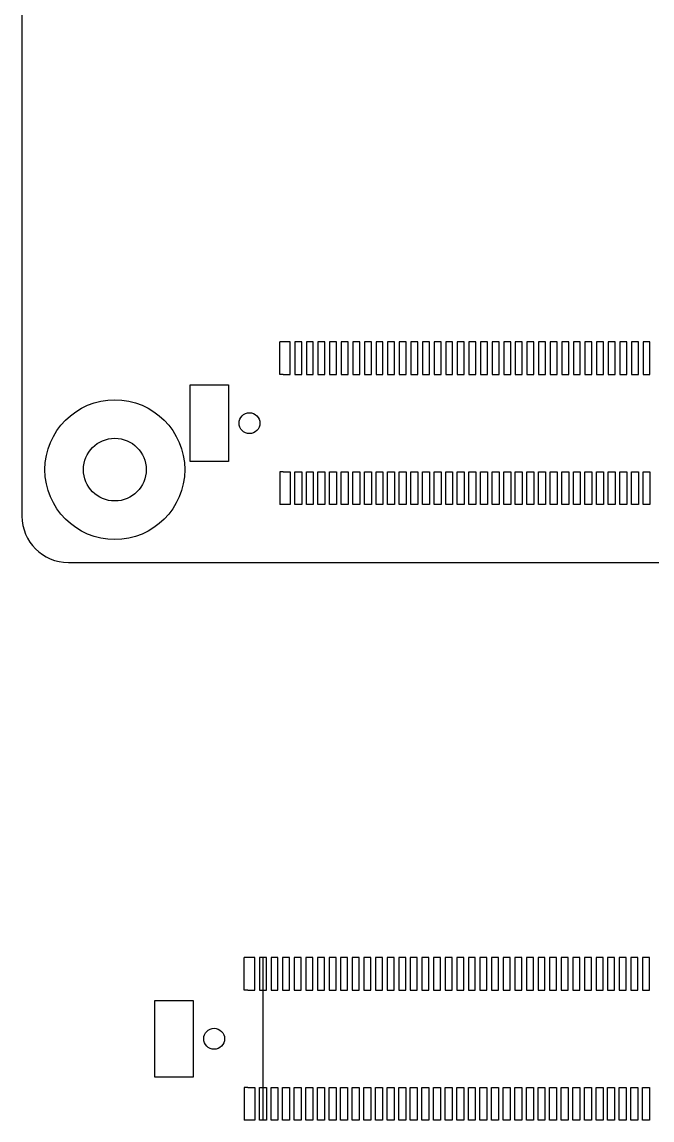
# Model space of a CAD drawing. Header units: millimetres. Extents: x 0 to 895, y 0 to 297.
# Drawn here: x 483.71 to 510.85, y 70.91 to 118.21 of the extents above; entities that cross this region are included whole.
import ezdxf

# ---------------------------------------------------------------- set-up
doc = ezdxf.new("R2010")
doc.units = ezdxf.units.MM

msp = doc.modelspace()

# ---------------------------------------------------------------- linework, layer by layer
at = {"color": 7, "linetype": 'Continuous', "lineweight": 25}
for p, q in [((483.708, 147.925), (483.708, 96.925)), ((485.708, 94.925), (565.708, 94.925))]:
    msp.add_line(p, q, dxfattribs=at)
for p, q in [((494.958, 104.425), (494.808, 104.425)), ((494.808, 103.025), (494.808, 104.425)), ((495.258, 104.425), (494.958, 104.425)), ((495.258, 103.025), (495.258, 104.425)), ((495.758, 104.425), (495.458, 104.425)), ((495.458, 104.425), (495.458, 103.025)), ((495.758, 103.025), (495.758, 104.425)), ((496.258, 104.425), (495.958, 104.425)), ((495.958, 104.425), (495.958, 103.025)), ((496.258, 103.025), (496.258, 104.425)), ((496.758, 104.425), (496.458, 104.425)), ((496.458, 104.425), (496.458, 103.025)), ((496.758, 103.025), (496.758, 104.425)), ((497.258, 104.425), (496.958, 104.425)), ((496.958, 104.425), (496.958, 103.025)), ((497.258, 103.025), (497.258, 104.425)), ((497.758, 104.425), (497.458, 104.425)), ((497.458, 104.425), (497.458, 103.025)), ((497.758, 103.025), (497.758, 104.425)), ((498.258, 104.425), (497.958, 104.425)), ((497.958, 104.425), (497.958, 103.025)), ((498.258, 103.025), (498.258, 104.425)), ((498.758, 104.425), (498.458, 104.425)), ((498.458, 104.425), (498.458, 103.025)), ((498.758, 103.025), (498.758, 104.425)), ((499.258, 104.425), (498.958, 104.425)), ((498.958, 104.425), (498.958, 103.025)), ((499.258, 103.025), (499.258, 104.425)), ((499.758, 104.425), (499.458, 104.425)), ((499.458, 104.425), (499.458, 103.025)), ((499.758, 103.025), (499.758, 104.425)), ((500.258, 104.425), (499.958, 104.425)), ((499.958, 104.425), (499.958, 103.025)), ((500.258, 103.025), (500.258, 104.425)), ((500.758, 104.425), (500.458, 104.425)), ((500.458, 104.425), (500.458, 103.025)), ((500.758, 103.025), (500.758, 104.425)), ((501.258, 104.425), (500.958, 104.425)), ((500.958, 104.425), (500.958, 103.025)), ((501.258, 103.025), (501.258, 104.425)), ((501.758, 104.425), (501.458, 104.425)), ((501.458, 104.425), (501.458, 103.025)), ((501.758, 103.025), (501.758, 104.425)), ((502.258, 104.425), (501.958, 104.425)), ((501.958, 104.425), (501.958, 103.025)), ((502.258, 103.025), (502.258, 104.425)), ((502.758, 104.425), (502.458, 104.425)), ((502.458, 104.425), (502.458, 103.025)), ((502.758, 103.025), (502.758, 104.425)), ((503.258, 104.425), (502.958, 104.425)), ((502.958, 104.425), (502.958, 103.025)), ((503.258, 103.025), (503.258, 104.425)), ((503.758, 104.425), (503.458, 104.425)), ((503.458, 104.425), (503.458, 103.025)), ((503.758, 103.025), (503.758, 104.425)), ((504.258, 104.425), (503.958, 104.425)), ((503.958, 104.425), (503.958, 103.025)), ((504.258, 103.025), (504.258, 104.425)), ((504.758, 104.425), (504.458, 104.425)), ((504.458, 104.425), (504.458, 103.025)), ((504.758, 103.025), (504.758, 104.425)), ((505.258, 104.425), (504.958, 104.425)), ((504.958, 104.425), (504.958, 103.025)), ((505.258, 103.025), (505.258, 104.425)), ((505.758, 104.425), (505.458, 104.425)), ((505.458, 104.425), (505.458, 103.025)), ((505.758, 103.025), (505.758, 104.425)), ((506.258, 104.425), (505.958, 104.425)), ((505.958, 104.425), (505.958, 103.025)), ((506.258, 103.025), (506.258, 104.425)), ((506.758, 104.425), (506.458, 104.425)), ((506.458, 104.425), (506.458, 103.025)), ((506.758, 103.025), (506.758, 104.425)), ((507.258, 104.425), (506.958, 104.425)), ((506.958, 104.425), (506.958, 103.025)), ((507.258, 103.025), (507.258, 104.425)), ((507.758, 104.425), (507.458, 104.425)), ((507.458, 104.425), (507.458, 103.025)), ((507.758, 103.025), (507.758, 104.425)), ((508.258, 104.425), (507.958, 104.425)), ((507.958, 104.425), (507.958, 103.025)), ((508.258, 103.025), (508.258, 104.425)), ((508.758, 104.425), (508.458, 104.425)), ((508.458, 104.425), (508.458, 103.025)), ((508.758, 103.025), (508.758, 104.425)), ((509.258, 104.425), (508.958, 104.425)), ((508.958, 104.425), (508.958, 103.025)), ((509.258, 103.025), (509.258, 104.425)), ((509.758, 104.425), (509.458, 104.425)), ((509.458, 104.425), (509.458, 103.025)), ((509.758, 103.025), (509.758, 104.425)), ((510.258, 104.425), (509.958, 104.425)), ((509.958, 104.425), (509.958, 103.025)), ((510.258, 103.025), (510.258, 104.425)), ((510.758, 104.425), (510.458, 104.425)), ((510.458, 104.425), (510.458, 103.025)), ((510.758, 103.025), (510.758, 104.425)), ((494.958, 103.025), (494.808, 103.025)), ((494.958, 103.025), (495.258, 103.025)), ((495.458, 103.025), (495.758, 103.025)), ((495.958, 103.025), (496.258, 103.025)), ((496.458, 103.025), (496.758, 103.025)), ((496.958, 103.025), (497.258, 103.025)), ((497.458, 103.025), (497.758, 103.025)), ((497.958, 103.025), (498.258, 103.025)), ((498.458, 103.025), (498.758, 103.025)), ((498.958, 103.025), (499.258, 103.025)), ((499.458, 103.025), (499.758, 103.025)), ((499.958, 103.025), (500.258, 103.025)), ((500.458, 103.025), (500.758, 103.025)), ((500.958, 103.025), (501.258, 103.025)), ((501.458, 103.025), (501.758, 103.025)), ((501.958, 103.025), (502.258, 103.025)), ((502.458, 103.025), (502.758, 103.025)), ((502.958, 103.025), (503.258, 103.025)), ((503.458, 103.025), (503.758, 103.025)), ((503.958, 103.025), (504.258, 103.025)), ((504.458, 103.025), (504.758, 103.025)), ((504.958, 103.025), (505.258, 103.025)), ((505.458, 103.025), (505.758, 103.025)), ((505.958, 103.025), (506.258, 103.025)), ((506.458, 103.025), (506.758, 103.025)), ((506.958, 103.025), (507.258, 103.025)), ((507.458, 103.025), (507.758, 103.025)), ((507.958, 103.025), (508.258, 103.025)), ((508.458, 103.025), (508.758, 103.025)), ((508.958, 103.025), (509.258, 103.025)), ((509.458, 103.025), (509.758, 103.025)), ((509.958, 103.025), (510.258, 103.025)), ((510.458, 103.025), (510.758, 103.025)), ((490.958, 99.275), (490.958, 102.575)), ((490.958, 102.575), (492.608, 102.575)), ((492.608, 102.575), (492.608, 99.275)), ((492.608, 99.275), (490.958, 99.275)), ((494.958, 98.825), (494.808, 98.825)), ((494.808, 98.825), (494.808, 97.425)), ((494.958, 98.825), (495.258, 98.825)), ((495.258, 98.825), (495.258, 97.425)), ((495.458, 97.425), (495.458, 98.825)), ((495.458, 98.825), (495.758, 98.825)), ((495.758, 98.825), (495.758, 97.425)), ((495.958, 97.425), (495.958, 98.825)), ((495.958, 98.825), (496.258, 98.825)), ((496.258, 98.825), (496.258, 97.425)), ((496.458, 97.425), (496.458, 98.825)), ((496.458, 98.825), (496.758, 98.825)), ((496.758, 98.825), (496.758, 97.425)), ((496.958, 97.425), (496.958, 98.825)), ((496.958, 98.825), (497.258, 98.825)), ((497.258, 98.825), (497.258, 97.425)), ((497.458, 97.425), (497.458, 98.825)), ((497.458, 98.825), (497.758, 98.825)), ((497.758, 98.825), (497.758, 97.425)), ((497.958, 97.425), (497.958, 98.825)), ((497.958, 98.825), (498.258, 98.825)), ((498.258, 98.825), (498.258, 97.425)), ((498.458, 97.425), (498.458, 98.825)), ((498.458, 98.825), (498.758, 98.825)), ((498.758, 98.825), (498.758, 97.425)), ((498.958, 97.425), (498.958, 98.825)), ((498.958, 98.825), (499.258, 98.825)), ((499.258, 98.825), (499.258, 97.425)), ((499.458, 97.425), (499.458, 98.825)), ((499.458, 98.825), (499.758, 98.825)), ((499.758, 98.825), (499.758, 97.425)), ((499.958, 97.425), (499.958, 98.825)), ((499.958, 98.825), (500.258, 98.825)), ((500.258, 98.825), (500.258, 97.425)), ((500.458, 97.425), (500.458, 98.825)), ((500.458, 98.825), (500.758, 98.825)), ((500.758, 98.825), (500.758, 97.425)), ((500.958, 97.425), (500.958, 98.825)), ((500.958, 98.825), (501.258, 98.825)), ((501.258, 98.825), (501.258, 97.425)), ((501.458, 97.425), (501.458, 98.825)), ((501.458, 98.825), (501.758, 98.825)), ((501.758, 98.825), (501.758, 97.425)), ((501.958, 97.425), (501.958, 98.825)), ((501.958, 98.825), (502.258, 98.825)), ((502.258, 98.825), (502.258, 97.425)), ((502.458, 97.425), (502.458, 98.825)), ((502.458, 98.825), (502.758, 98.825)), ((502.758, 98.825), (502.758, 97.425)), ((502.958, 97.425), (502.958, 98.825)), ((502.958, 98.825), (503.258, 98.825)), ((503.258, 98.825), (503.258, 97.425)), ((503.458, 97.425), (503.458, 98.825)), ((503.458, 98.825), (503.758, 98.825)), ((503.758, 98.825), (503.758, 97.425)), ((503.958, 97.425), (503.958, 98.825)), ((503.958, 98.825), (504.258, 98.825)), ((504.258, 98.825), (504.258, 97.425)), ((504.458, 97.425), (504.458, 98.825)), ((504.458, 98.825), (504.758, 98.825)), ((504.758, 98.825), (504.758, 97.425)), ((504.958, 97.425), (504.958, 98.825)), ((504.958, 98.825), (505.258, 98.825)), ((505.258, 98.825), (505.258, 97.425)), ((505.458, 97.425), (505.458, 98.825)), ((505.458, 98.825), (505.758, 98.825)), ((505.758, 98.825), (505.758, 97.425)), ((505.958, 97.425), (505.958, 98.825)), ((505.958, 98.825), (506.258, 98.825)), ((506.258, 98.825), (506.258, 97.425)), ((506.458, 97.425), (506.458, 98.825)), ((506.458, 98.825), (506.758, 98.825)), ((506.758, 98.825), (506.758, 97.425)), ((506.958, 97.425), (506.958, 98.825)), ((506.958, 98.825), (507.258, 98.825)), ((507.258, 98.825), (507.258, 97.425)), ((507.458, 97.425), (507.458, 98.825)), ((507.458, 98.825), (507.758, 98.825)), ((507.758, 98.825), (507.758, 97.425)), ((507.958, 97.425), (507.958, 98.825)), ((507.958, 98.825), (508.258, 98.825)), ((508.258, 98.825), (508.258, 97.425)), ((508.458, 97.425), (508.458, 98.825)), ((508.458, 98.825), (508.758, 98.825)), ((508.758, 98.825), (508.758, 97.425)), ((508.958, 97.425), (508.958, 98.825)), ((508.958, 98.825), (509.258, 98.825)), ((509.258, 98.825), (509.258, 97.425)), ((509.458, 97.425), (509.458, 98.825)), ((509.458, 98.825), (509.758, 98.825)), ((509.758, 98.825), (509.758, 97.425)), ((509.958, 97.425), (509.958, 98.825)), ((509.958, 98.825), (510.258, 98.825)), ((510.258, 98.825), (510.258, 97.425)), ((510.458, 97.425), (510.458, 98.825)), ((510.458, 98.825), (510.758, 98.825)), ((510.758, 98.825), (510.758, 97.425)), ((494.958, 97.425), (494.808, 97.425)), ((495.258, 97.425), (494.958, 97.425)), ((495.758, 97.425), (495.458, 97.425)), ((496.258, 97.425), (495.958, 97.425)), ((496.758, 97.425), (496.458, 97.425)), ((497.258, 97.425), (496.958, 97.425)), ((497.758, 97.425), (497.458, 97.425)), ((498.258, 97.425), (497.958, 97.425)), ((498.758, 97.425), (498.458, 97.425)), ((499.258, 97.425), (498.958, 97.425)), ((499.758, 97.425), (499.458, 97.425)), ((500.258, 97.425), (499.958, 97.425)), ((500.758, 97.425), (500.458, 97.425)), ((501.258, 97.425), (500.958, 97.425)), ((501.758, 97.425), (501.458, 97.425)), ((502.258, 97.425), (501.958, 97.425)), ((502.758, 97.425), (502.458, 97.425)), ((503.258, 97.425), (502.958, 97.425)), ((503.758, 97.425), (503.458, 97.425)), ((504.258, 97.425), (503.958, 97.425)), ((504.758, 97.425), (504.458, 97.425)), ((505.258, 97.425), (504.958, 97.425)), ((505.758, 97.425), (505.458, 97.425)), ((506.258, 97.425), (505.958, 97.425)), ((506.758, 97.425), (506.458, 97.425)), ((507.258, 97.425), (506.958, 97.425)), ((507.758, 97.425), (507.458, 97.425)), ((508.258, 97.425), (507.958, 97.425)), ((508.758, 97.425), (508.458, 97.425)), ((509.258, 97.425), (508.958, 97.425)), ((509.758, 97.425), (509.458, 97.425)), ((510.258, 97.425), (509.958, 97.425)), ((510.758, 97.425), (510.458, 97.425)), ((493.435, 77.914), (493.285, 77.914)), ((493.285, 76.514), (493.285, 77.914)), ((493.735, 77.914), (493.435, 77.914)), ((493.735, 76.514), (493.735, 77.914)), ((494.235, 77.914), (493.935, 77.914)), ((493.935, 77.914), (493.935, 76.514)), ((494.085, 77.914), (494.085, 70.914)), ((494.235, 76.514), (494.235, 77.914)), ((494.735, 77.914), (494.435, 77.914)), ((494.435, 77.914), (494.435, 76.514)), ((494.735, 76.514), (494.735, 77.914)), ((495.235, 77.914), (494.935, 77.914)), ((494.935, 77.914), (494.935, 76.514)), ((495.235, 76.514), (495.235, 77.914)), ((495.735, 77.914), (495.435, 77.914)), ((495.435, 77.914), (495.435, 76.514)), ((495.735, 76.514), (495.735, 77.914)), ((496.235, 77.914), (495.935, 77.914)), ((495.935, 77.914), (495.935, 76.514)), ((496.235, 76.514), (496.235, 77.914)), ((496.735, 77.914), (496.435, 77.914)), ((496.435, 77.914), (496.435, 76.514)), ((496.735, 76.514), (496.735, 77.914)), ((497.235, 77.914), (496.935, 77.914)), ((496.935, 77.914), (496.935, 76.514)), ((497.235, 76.514), (497.235, 77.914)), ((497.735, 77.914), (497.435, 77.914)), ((497.435, 77.914), (497.435, 76.514)), ((497.735, 76.514), (497.735, 77.914)), ((498.235, 77.914), (497.935, 77.914)), ((497.935, 77.914), (497.935, 76.514)), ((498.235, 76.514), (498.235, 77.914)), ((498.735, 77.914), (498.435, 77.914)), ((498.435, 77.914), (498.435, 76.514)), ((498.735, 76.514), (498.735, 77.914)), ((499.235, 77.914), (498.935, 77.914)), ((498.935, 77.914), (498.935, 76.514)), ((499.235, 76.514), (499.235, 77.914)), ((499.735, 77.914), (499.435, 77.914)), ((499.435, 77.914), (499.435, 76.514)), ((499.735, 76.514), (499.735, 77.914)), ((500.235, 77.914), (499.935, 77.914)), ((499.935, 77.914), (499.935, 76.514)), ((500.235, 76.514), (500.235, 77.914)), ((500.735, 77.914), (500.435, 77.914)), ((500.435, 77.914), (500.435, 76.514)), ((500.735, 76.514), (500.735, 77.914)), ((501.235, 77.914), (500.935, 77.914)), ((500.935, 77.914), (500.935, 76.514)), ((501.235, 76.514), (501.235, 77.914)), ((501.735, 77.914), (501.435, 77.914)), ((501.435, 77.914), (501.435, 76.514)), ((501.735, 76.514), (501.735, 77.914)), ((502.235, 77.914), (501.935, 77.914)), ((501.935, 77.914), (501.935, 76.514)), ((502.235, 76.514), (502.235, 77.914)), ((502.735, 77.914), (502.435, 77.914)), ((502.435, 77.914), (502.435, 76.514)), ((502.735, 76.514), (502.735, 77.914)), ((503.235, 77.914), (502.935, 77.914)), ((502.935, 77.914), (502.935, 76.514)), ((503.235, 76.514), (503.235, 77.914)), ((503.735, 77.914), (503.435, 77.914)), ((503.435, 77.914), (503.435, 76.514)), ((503.735, 76.514), (503.735, 77.914)), ((504.235, 77.914), (503.935, 77.914)), ((503.935, 77.914), (503.935, 76.514)), ((504.235, 76.514), (504.235, 77.914)), ((504.735, 77.914), (504.435, 77.914)), ((504.435, 77.914), (504.435, 76.514)), ((504.735, 76.514), (504.735, 77.914)), ((505.235, 77.914), (504.935, 77.914)), ((504.935, 77.914), (504.935, 76.514)), ((505.235, 76.514), (505.235, 77.914)), ((505.735, 77.914), (505.435, 77.914)), ((505.435, 77.914), (505.435, 76.514)), ((505.735, 76.514), (505.735, 77.914)), ((506.235, 77.914), (505.935, 77.914)), ((505.935, 77.914), (505.935, 76.514)), ((506.235, 76.514), (506.235, 77.914)), ((506.735, 77.914), (506.435, 77.914)), ((506.435, 77.914), (506.435, 76.514)), ((506.735, 76.514), (506.735, 77.914)), ((507.235, 77.914), (506.935, 77.914)), ((506.935, 77.914), (506.935, 76.514)), ((507.235, 76.514), (507.235, 77.914)), ((507.735, 77.914), (507.435, 77.914)), ((507.435, 77.914), (507.435, 76.514)), ((507.735, 76.514), (507.735, 77.914)), ((508.235, 77.914), (507.935, 77.914)), ((507.935, 77.914), (507.935, 76.514)), ((508.235, 76.514), (508.235, 77.914)), ((508.735, 77.914), (508.435, 77.914)), ((508.435, 77.914), (508.435, 76.514)), ((508.735, 76.514), (508.735, 77.914)), ((509.235, 77.914), (508.935, 77.914)), ((508.935, 77.914), (508.935, 76.514)), ((509.235, 76.514), (509.235, 77.914)), ((509.735, 77.914), (509.435, 77.914)), ((509.435, 77.914), (509.435, 76.514)), ((509.735, 76.514), (509.735, 77.914)), ((510.235, 77.914), (509.935, 77.914)), ((509.935, 77.914), (509.935, 76.514)), ((510.235, 76.514), (510.235, 77.914)), ((510.735, 77.914), (510.435, 77.914)), ((510.435, 77.914), (510.435, 76.514)), ((510.735, 76.514), (510.735, 77.914)), ((493.435, 76.514), (493.285, 76.514)), ((493.435, 76.514), (493.735, 76.514)), ((493.935, 76.514), (494.235, 76.514)), ((494.435, 76.514), (494.735, 76.514)), ((494.935, 76.514), (495.235, 76.514)), ((495.435, 76.514), (495.735, 76.514)), ((495.935, 76.514), (496.235, 76.514)), ((496.435, 76.514), (496.735, 76.514)), ((496.935, 76.514), (497.235, 76.514)), ((497.435, 76.514), (497.735, 76.514)), ((497.935, 76.514), (498.235, 76.514)), ((498.435, 76.514), (498.735, 76.514)), ((498.935, 76.514), (499.235, 76.514)), ((499.435, 76.514), (499.735, 76.514)), ((499.935, 76.514), (500.235, 76.514)), ((500.435, 76.514), (500.735, 76.514)), ((500.935, 76.514), (501.235, 76.514)), ((501.435, 76.514), (501.735, 76.514)), ((501.935, 76.514), (502.235, 76.514)), ((502.435, 76.514), (502.735, 76.514)), ((502.935, 76.514), (503.235, 76.514)), ((503.435, 76.514), (503.735, 76.514)), ((503.935, 76.514), (504.235, 76.514)), ((504.435, 76.514), (504.735, 76.514)), ((504.935, 76.514), (505.235, 76.514)), ((505.435, 76.514), (505.735, 76.514)), ((505.935, 76.514), (506.235, 76.514)), ((506.435, 76.514), (506.735, 76.514)), ((506.935, 76.514), (507.235, 76.514)), ((507.435, 76.514), (507.735, 76.514)), ((507.935, 76.514), (508.235, 76.514)), ((508.435, 76.514), (508.735, 76.514)), ((508.935, 76.514), (509.235, 76.514)), ((509.435, 76.514), (509.735, 76.514)), ((509.935, 76.514), (510.235, 76.514)), ((510.435, 76.514), (510.735, 76.514)), ((489.435, 72.764), (489.435, 76.064)), ((489.435, 76.064), (491.085, 76.064)), ((491.085, 76.064), (491.085, 72.764)), ((491.085, 72.764), (489.435, 72.764)), ((493.435, 72.314), (493.285, 72.314)), ((493.285, 72.314), (493.285, 70.914)), ((493.435, 72.314), (493.735, 72.314)), ((493.735, 72.314), (493.735, 70.914)), ((493.935, 70.914), (493.935, 72.314)), ((493.935, 72.314), (494.235, 72.314)), ((494.235, 72.314), (494.235, 70.914)), ((494.435, 70.914), (494.435, 72.314)), ((494.435, 72.314), (494.735, 72.314)), ((494.735, 72.314), (494.735, 70.914)), ((494.935, 70.914), (494.935, 72.314)), ((494.935, 72.314), (495.235, 72.314)), ((495.235, 72.314), (495.235, 70.914)), ((495.435, 70.914), (495.435, 72.314)), ((495.435, 72.314), (495.735, 72.314)), ((495.735, 72.314), (495.735, 70.914)), ((495.935, 70.914), (495.935, 72.314)), ((495.935, 72.314), (496.235, 72.314)), ((496.235, 72.314), (496.235, 70.914)), ((496.435, 70.914), (496.435, 72.314)), ((496.435, 72.314), (496.735, 72.314)), ((496.735, 72.314), (496.735, 70.914)), ((496.935, 70.914), (496.935, 72.314)), ((496.935, 72.314), (497.235, 72.314)), ((497.235, 72.314), (497.235, 70.914)), ((497.435, 70.914), (497.435, 72.314)), ((497.435, 72.314), (497.735, 72.314)), ((497.735, 72.314), (497.735, 70.914)), ((497.935, 70.914), (497.935, 72.314)), ((497.935, 72.314), (498.235, 72.314)), ((498.235, 72.314), (498.235, 70.914)), ((498.435, 70.914), (498.435, 72.314)), ((498.435, 72.314), (498.735, 72.314)), ((498.735, 72.314), (498.735, 70.914)), ((498.935, 70.914), (498.935, 72.314)), ((498.935, 72.314), (499.235, 72.314)), ((499.235, 72.314), (499.235, 70.914)), ((499.435, 70.914), (499.435, 72.314)), ((499.435, 72.314), (499.735, 72.314)), ((499.735, 72.314), (499.735, 70.914)), ((499.935, 70.914), (499.935, 72.314)), ((499.935, 72.314), (500.235, 72.314)), ((500.235, 72.314), (500.235, 70.914)), ((500.435, 70.914), (500.435, 72.314)), ((500.435, 72.314), (500.735, 72.314)), ((500.735, 72.314), (500.735, 70.914)), ((500.935, 70.914), (500.935, 72.314)), ((500.935, 72.314), (501.235, 72.314)), ((501.235, 72.314), (501.235, 70.914)), ((501.435, 70.914), (501.435, 72.314)), ((501.435, 72.314), (501.735, 72.314)), ((501.735, 72.314), (501.735, 70.914)), ((501.935, 70.914), (501.935, 72.314)), ((501.935, 72.314), (502.235, 72.314)), ((502.235, 72.314), (502.235, 70.914)), ((502.435, 70.914), (502.435, 72.314)), ((502.435, 72.314), (502.735, 72.314)), ((502.735, 72.314), (502.735, 70.914)), ((502.935, 70.914), (502.935, 72.314)), ((502.935, 72.314), (503.235, 72.314)), ((503.235, 72.314), (503.235, 70.914)), ((503.435, 70.914), (503.435, 72.314)), ((503.435, 72.314), (503.735, 72.314)), ((503.735, 72.314), (503.735, 70.914)), ((503.935, 70.914), (503.935, 72.314)), ((503.935, 72.314), (504.235, 72.314)), ((504.235, 72.314), (504.235, 70.914)), ((504.435, 70.914), (504.435, 72.314)), ((504.435, 72.314), (504.735, 72.314)), ((504.735, 72.314), (504.735, 70.914)), ((504.935, 70.914), (504.935, 72.314)), ((504.935, 72.314), (505.235, 72.314)), ((505.235, 72.314), (505.235, 70.914)), ((505.435, 70.914), (505.435, 72.314)), ((505.435, 72.314), (505.735, 72.314)), ((505.735, 72.314), (505.735, 70.914)), ((505.935, 70.914), (505.935, 72.314)), ((505.935, 72.314), (506.235, 72.314)), ((506.235, 72.314), (506.235, 70.914)), ((506.435, 70.914), (506.435, 72.314)), ((506.435, 72.314), (506.735, 72.314)), ((506.735, 72.314), (506.735, 70.914)), ((506.935, 70.914), (506.935, 72.314)), ((506.935, 72.314), (507.235, 72.314)), ((507.235, 72.314), (507.235, 70.914)), ((507.435, 70.914), (507.435, 72.314)), ((507.435, 72.314), (507.735, 72.314)), ((507.735, 72.314), (507.735, 70.914)), ((507.935, 70.914), (507.935, 72.314)), ((507.935, 72.314), (508.235, 72.314)), ((508.235, 72.314), (508.235, 70.914)), ((508.435, 70.914), (508.435, 72.314)), ((508.435, 72.314), (508.735, 72.314)), ((508.735, 72.314), (508.735, 70.914)), ((508.935, 70.914), (508.935, 72.314)), ((508.935, 72.314), (509.235, 72.314)), ((509.235, 72.314), (509.235, 70.914)), ((509.435, 70.914), (509.435, 72.314)), ((509.435, 72.314), (509.735, 72.314)), ((509.735, 72.314), (509.735, 70.914)), ((509.935, 70.914), (509.935, 72.314)), ((509.935, 72.314), (510.235, 72.314)), ((510.235, 72.314), (510.235, 70.914)), ((510.435, 70.914), (510.435, 72.314)), ((510.435, 72.314), (510.735, 72.314)), ((510.735, 72.314), (510.735, 70.914)), ((493.435, 70.914), (493.285, 70.914)), ((493.735, 70.914), (493.435, 70.914)), ((494.235, 70.914), (493.935, 70.914)), ((494.735, 70.914), (494.435, 70.914)), ((495.235, 70.914), (494.935, 70.914)), ((495.735, 70.914), (495.435, 70.914)), ((496.235, 70.914), (495.935, 70.914)), ((496.735, 70.914), (496.435, 70.914)), ((497.235, 70.914), (496.935, 70.914)), ((497.735, 70.914), (497.435, 70.914)), ((498.235, 70.914), (497.935, 70.914)), ((498.735, 70.914), (498.435, 70.914)), ((499.235, 70.914), (498.935, 70.914)), ((499.735, 70.914), (499.435, 70.914)), ((500.235, 70.914), (499.935, 70.914)), ((500.735, 70.914), (500.435, 70.914)), ((501.235, 70.914), (500.935, 70.914)), ((501.735, 70.914), (501.435, 70.914)), ((502.235, 70.914), (501.935, 70.914)), ((502.735, 70.914), (502.435, 70.914)), ((503.235, 70.914), (502.935, 70.914)), ((503.735, 70.914), (503.435, 70.914)), ((504.235, 70.914), (503.935, 70.914)), ((504.735, 70.914), (504.435, 70.914)), ((505.235, 70.914), (504.935, 70.914)), ((505.735, 70.914), (505.435, 70.914)), ((506.235, 70.914), (505.935, 70.914)), ((506.735, 70.914), (506.435, 70.914)), ((507.235, 70.914), (506.935, 70.914)), ((507.735, 70.914), (507.435, 70.914)), ((508.235, 70.914), (507.935, 70.914)), ((508.735, 70.914), (508.435, 70.914)), ((509.235, 70.914), (508.935, 70.914)), ((509.735, 70.914), (509.435, 70.914)), ((510.235, 70.914), (509.935, 70.914)), ((510.735, 70.914), (510.435, 70.914))]:
    msp.add_line(p, q)
for radius in [3.01, 1.35]:
    msp.add_circle((487.708, 98.925), radius, dxfattribs=at)
for centre in [(493.508, 100.925), (491.985, 74.414)]:
    msp.add_circle(centre, 0.45)
msp.add_arc((485.708, 96.925), 2, 180, 270, dxfattribs=at)

doc.saveas('drawing.dxf')
